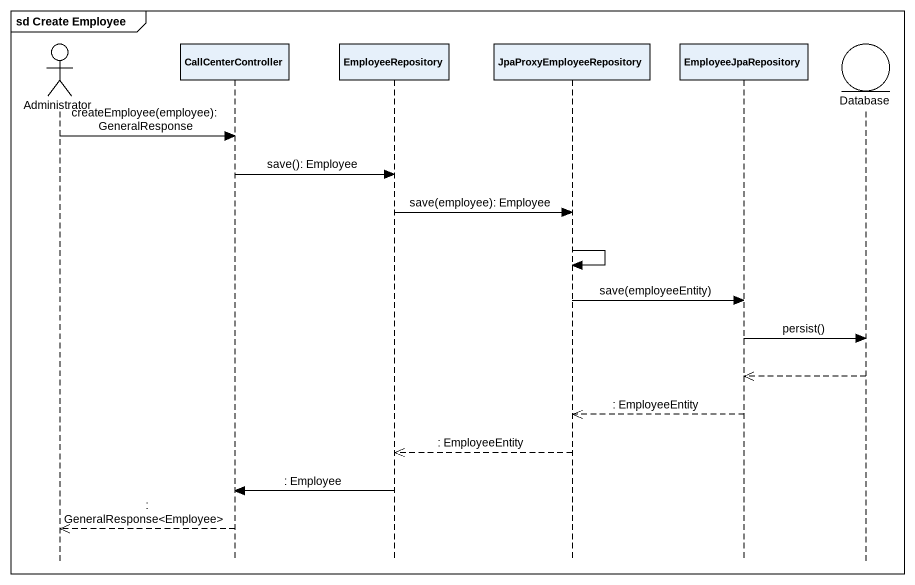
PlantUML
@startuml
mainframe sd Create Employee
hide footbox
actor Administrator
participant CallCenterController
participant EmployeeRepository
participant JpaProxyEmployeeRepository
participant EmployeeJpaRepository
entity "Database" as Database_

Administrator -> CallCenterController : createEmployee(employee): GeneralResponse
CallCenterController -> EmployeeRepository : save(): Employee
EmployeeRepository -> JpaProxyEmployeeRepository : save(employee): Employee
JpaProxyEmployeeRepository -> JpaProxyEmployeeRepository
JpaProxyEmployeeRepository -> EmployeeJpaRepository : save(employeeEntity)
EmployeeJpaRepository -> Database_ : persist()
Database_ -->> EmployeeJpaRepository
EmployeeJpaRepository -->> JpaProxyEmployeeRepository : : EmployeeEntity
JpaProxyEmployeeRepository -->> EmployeeRepository : : EmployeeEntity
EmployeeRepository -> CallCenterController : : Employee
CallCenterController -->> Administrator : : GeneralResponse<Employee>
@enduml
